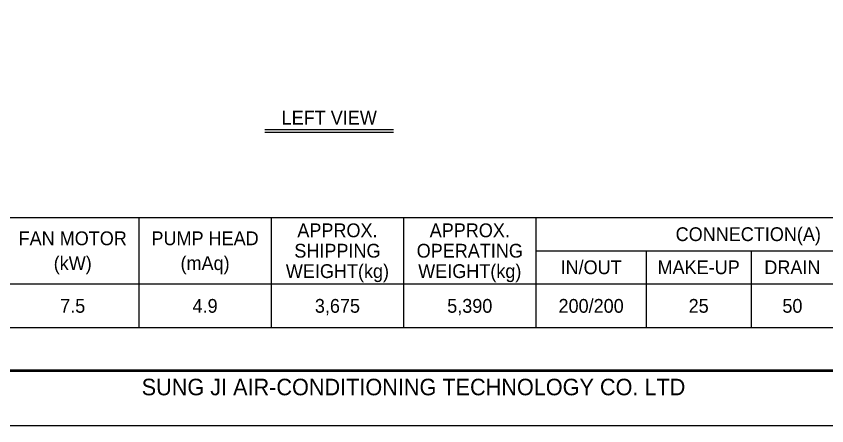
# Model space of a CAD drawing. Header units: millimetres. Extents: x 2686 to 32093, y 2268 to 23063.
# Drawn here: x 11558 to 21847, y 2268 to 7466 of the extents above; entities that cross this region are included whole.
import ezdxf
from ezdxf.enums import TextEntityAlignment as Align

# ---------------------------------------------------------------- set-up
doc = ezdxf.new("R2010")
doc.units = ezdxf.units.MM
for name, color, linetype in [('냉각탑_box', 1, 'Continuous'), ('냉각탑_form', 1, 'Continuous'), ('냉각탑_text', 3, 'Continuous')]:
    doc.layers.add(name, color=color, linetype=linetype)
doc.styles.add('돋움', font='Dotum.ttf')

# ---------------------------------------------------------------- blocks, each defined once
blk = doc.blocks.new('냉각탑form')
at = {"layer": 'Defpoints'}
blk.add_lwpolyline([(0, 297.07), (420.1, 297.07), (420.1, 0), (0, 0)], close=True, dxfattribs=at)
at = {"layer": '냉각탑_form', "const_width": 0.5}
blk.add_lwpolyline([(10, 287.07), (10, 10), (410.1, 10), (410.1, 287.07)], close=True, dxfattribs=at)
at = {"layer": '냉각탑_form', "style": '돋움'}
blk.add_text('SUNG JI AIR-CONDITIONING TECHNOLOGY CO. LTD', height=3.0007, dxfattribs=at).set_placement((149.5, 5.53))

msp = doc.modelspace()

# ---------------------------------------------------------------- linework, layer by layer
at = {"layer": '냉각탑_box'}
for p, q in [((14715.1, 6027.6), (16348.5, 6027.6)), ((14715.1, 5992.6), (16348.5, 5992.6)), ((13115.6, 4909.9), (13115.6, 3509.9)), ((13115.6, 4909.9), (13115.6, 3509.9)), ((14795.6, 4909.9), (14795.6, 3509.9)), ((14795.6, 4909.9), (14795.6, 3509.9)), ((16475.6, 4909.9), (16475.6, 3509.9)), ((16475.6, 4909.9), (16475.6, 3509.9)), ((18155.6, 4909.9), (18155.6, 3509.9)), ((18155.6, 4909.9), (18155.6, 3509.9)), ((18155.6, 4489.9), (23545.6, 4489.9)), ((18155.6, 4489.9), (23545.6, 4489.9)), ((19555.6, 4489.9), (19555.6, 3509.9)), ((19555.6, 4489.9), (19555.6, 3509.9)), ((20885.6, 4489.9), (20885.6, 3509.9)), ((20885.6, 4489.9), (20885.6, 3509.9)), ((8495.6, 4069.9), (23545.6, 4069.9)), ((8495.6, 4069.9), (23545.6, 4069.9))]:
    msp.add_line(p, q, dxfattribs=at)
msp.add_lwpolyline([(8495.6, 4909.9), (23545.6, 4909.9), (23545.6, 3509.9), (8495.6, 3509.9)], close=True, dxfattribs=at)
msp.add_lwpolyline([(8495.6, 4909.9), (23545.6, 4909.9), (23545.6, 3509.9), (8495.6, 3509.9)], close=True, dxfattribs=at)

# ---------------------------------------------------------------- block references
at = {"layer": '냉각탑_form', "xscale": 70, "yscale": 70, "zscale": 70}
msp.add_blockref('냉각탑form', (2686.1, 2268), dxfattribs=at)

# ---------------------------------------------------------------- texts
at = {"layer": '냉각탑_text', "style": '돋움'}
for s, p in [('LEFT VIEW', (15531.8, 6179.3)), ('APPROX.', (15635.6, 4748.9)), ('APPROX.', (15635.6, 4748.9)), ('APPROX.', (17315.6, 4748.9)), ('APPROX.', (17315.6, 4748.9)), ('FAN MOTOR', (12275.6, 4647.4)), ('FAN MOTOR', (12275.6, 4647.4)), ('PUMP HEAD', (13955.6, 4647.4)), ('PUMP HEAD', (13955.6, 4647.4)), ('CONNECTION(A)', (20850.6, 4699.9)), ('CONNECTION(A)', (20850.6, 4699.9)), ('SHIPPING', (15635.6, 4489.9)), ('SHIPPING', (15635.6, 4489.9)), ('OPERATING', (17315.6, 4489.9)), ('OPERATING', (17315.6, 4489.9)), ('(kW)', (12275.6, 4332.4)), ('(kW)', (12275.6, 4332.4)), ('(mAq)', (13955.6, 4332.4)), ('(mAq)', (13955.6, 4332.4)), ('WEIGHT(kg)', (15635.6, 4230.9)), ('WEIGHT(kg)', (15635.6, 4230.9)), ('WEIGHT(kg)', (17315.6, 4230.9)), ('WEIGHT(kg)', (17315.6, 4230.9)), ('IN/OUT', (18855.6, 4279.9)), ('IN/OUT', (18855.6, 4279.9)), ('MAKE-UP', (20220.6, 4279.9)), ('MAKE-UP', (20220.6, 4279.9)), ('DRAIN', (21410.6, 4279.9)), ('DRAIN', (21410.6, 4279.9)), ('7.5', (12275.6, 3789.9)), ('4.9', (13955.6, 3789.9)), ('3,675', (15635.6, 3789.9)), ('5,390', (17315.6, 3789.9)), ('200/200', (18855.6, 3789.9)), ('25', (20220.6, 3789.9)), ('50', (21410.6, 3789.9))]:
    msp.add_text(s, height=175, dxfattribs=at).set_placement(p, align=Align.MIDDLE_CENTER)

doc.saveas('drawing.dxf')
